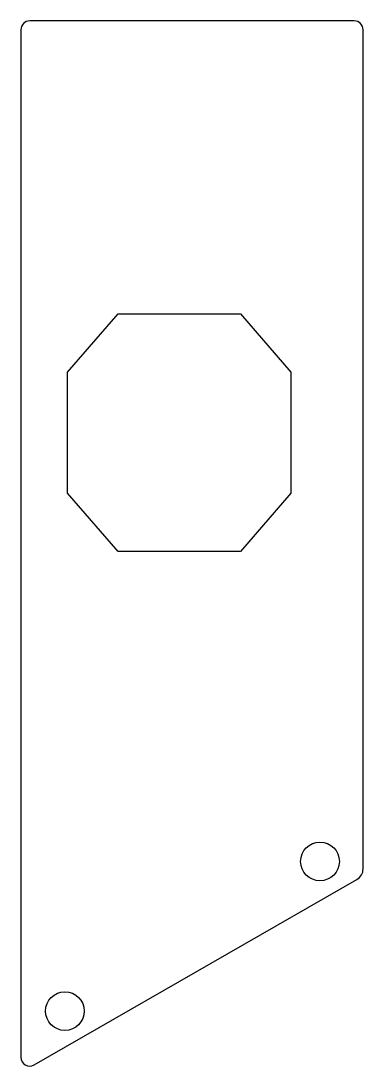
# Model space of a CAD drawing. Header units: millimetres. Extents: x 61 to 80.5, y -127.4 to -68.
import ezdxf

# ---------------------------------------------------------------- set-up
doc = ezdxf.new("R2010")
doc.units = ezdxf.units.MM
doc.layers.get('0').update_dxf_attribs({"linetype": 'CONTINUOUS'})

msp = doc.modelspace()

# ---------------------------------------------------------------- linework, layer by layer
msp.add_lwpolyline([(80.099, -116.776, 0.268609), (80.45, -116.169), (80.45, -68.5, 0.414214), (79.95, -68), (61.5, -68, 0.414214), (61, -68.5), (61, -126.876, 0.57653), (61.749, -127.31)], format="xyb", close=True)
msp.add_lwpolyline([(73.478, -98.15), (66.522, -98.15), (63.65, -94.837), (63.65, -87.963), (66.522, -84.65), (73.478, -84.65), (76.35, -87.963), (76.35, -94.837)], close=True)
for centre in [(78, -115.75), (63.5, -124.25)]:
    msp.add_circle(centre, 1.1)

doc.saveas('drawing.dxf')
